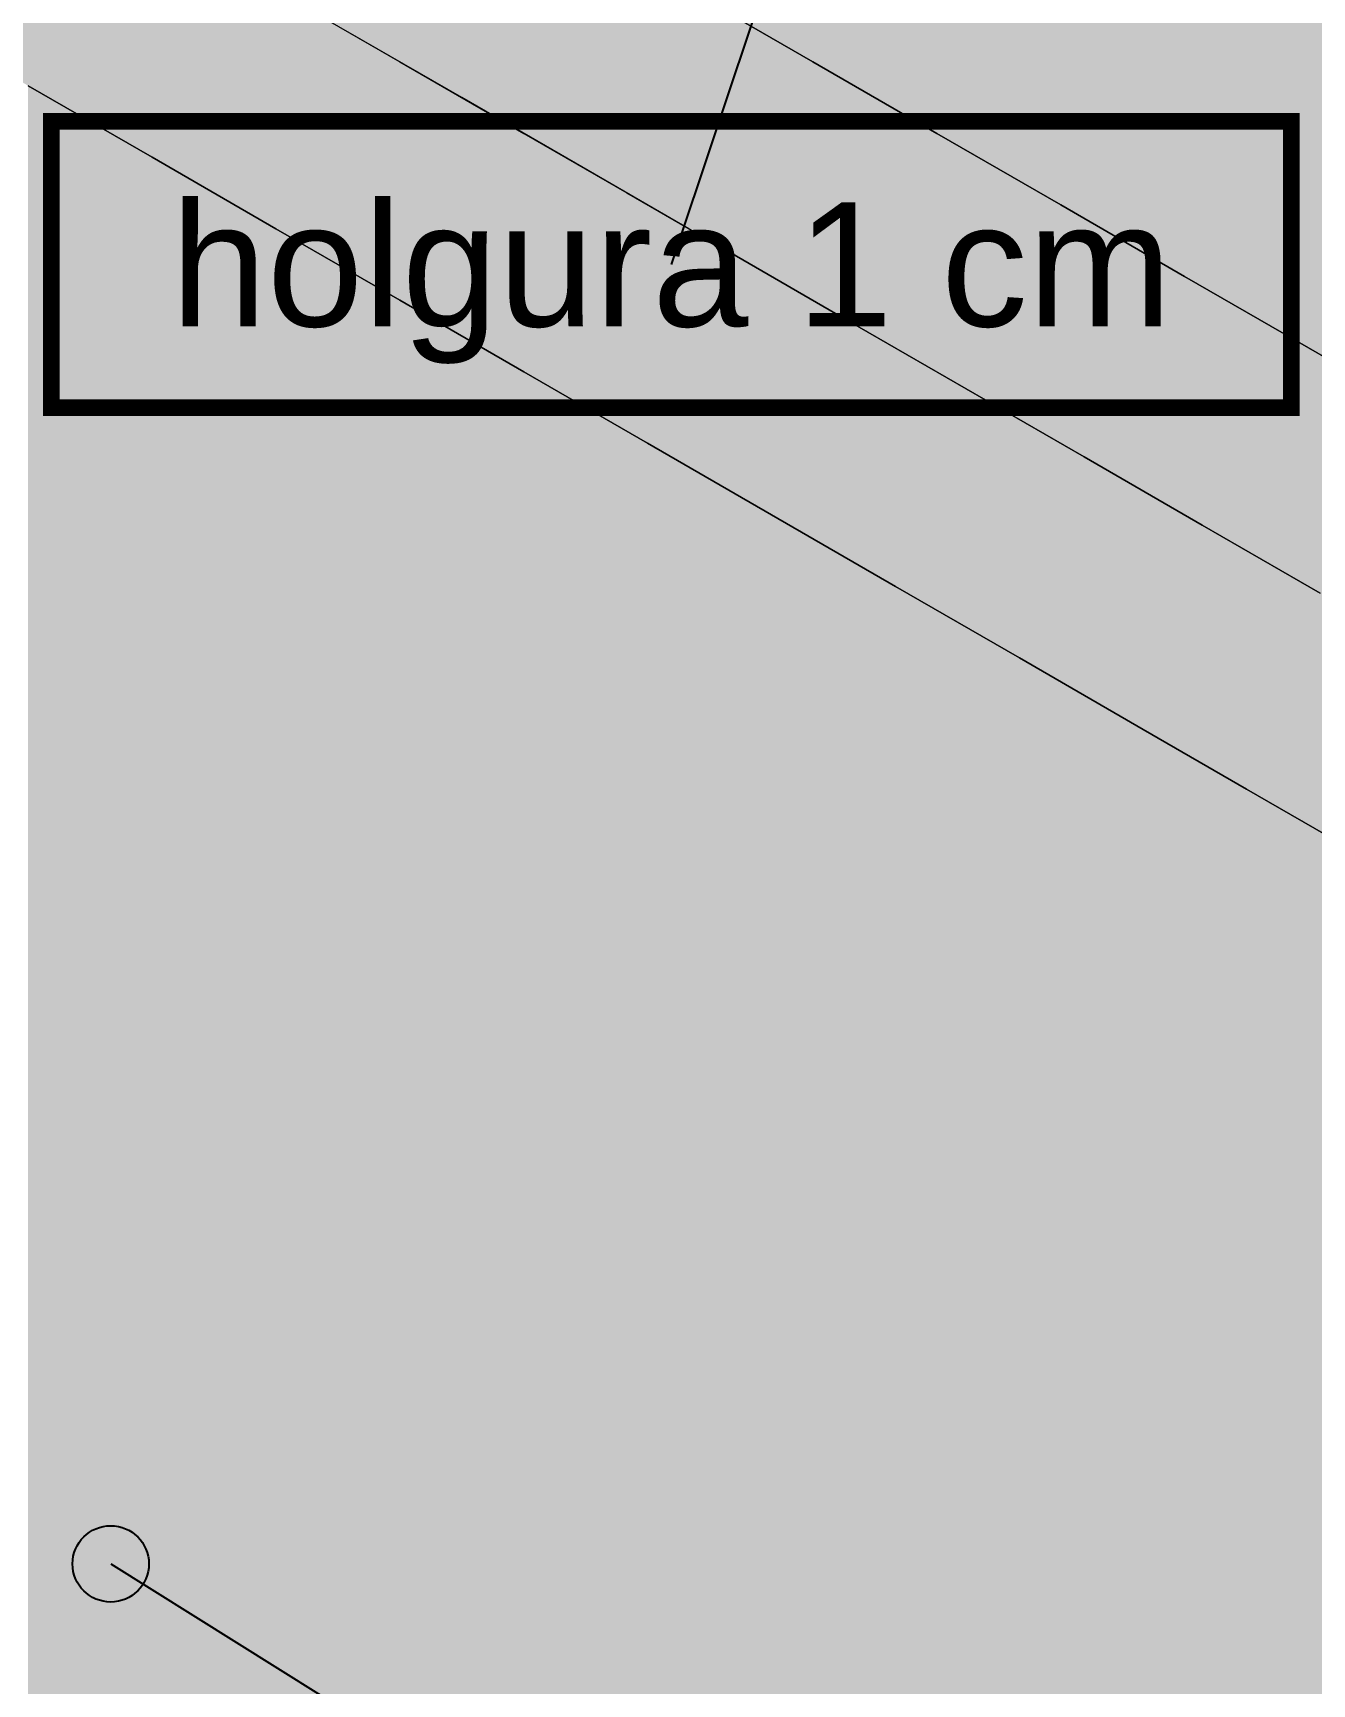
# Model space of a CAD drawing. Header units: metres. Extents: x 349021 to 349543, y 9281040 to 9281959.
# Drawn here: x 349202.9256 to 349203.1938, y 9281043.8448 to 9281044.191 of the extents above; entities that cross this region are included whole.
import ezdxf
from ezdxf.enums import TextEntityAlignment as Align

# ---------------------------------------------------------------- set-up
doc = ezdxf.new("R2010")
doc.units = ezdxf.units.M
doc.header["$LTSCALE"] = 0.25
doc.layers.add('ISO-3D', color=7, linetype='CONTINUOUS', lineweight=13)
doc.layers.add('ISO-3D-ARISTAS', color=250, linetype='CONTINUOUS', lineweight=13)
doc.layers.add('LLAMADAS-NUM', color=30, linetype='CONTINUOUS', lineweight=25, true_color=0xc05014)
doc.styles.get("Standard").update_dxf_attribs({"font": 'arial.ttf'})

msp = doc.modelspace()

# ---------------------------------------------------------------- linework, layer by layer
at = {"layer": 'ISO-3D', "true_color": 0x9e9d98}
for points in [[(349202.95055, 9281044.18833), (349202.92457, 9281044.20333), (349202.95055, 9281044.215), (349202.92457, 9281044.23)], [(349203.16706, 9281044.19), (349203.14108, 9281044.205), (349203.16706, 9281044.215), (349203.14108, 9281044.23)], [(349203.08912, 9281044.185), (349203.06313, 9281044.2), (349203.08912, 9281044.21), (349203.06313, 9281044.225)], [(349203.21902, 9281044.185), (349203.19304, 9281044.2), (349203.21902, 9281044.21), (349203.19304, 9281044.225)], [(349203.14108, 9281044.18), (349203.1151, 9281044.195), (349203.14108, 9281044.205), (349203.1151, 9281044.22)], [(349202.97653, 9281044.17333), (349202.95055, 9281044.18833), (349202.97653, 9281044.2), (349202.95055, 9281044.215)], [(349203.19304, 9281044.175), (349203.16706, 9281044.19), (349203.19304, 9281044.2), (349203.16706, 9281044.215)], [(349203.1151, 9281044.17), (349203.08912, 9281044.185), (349203.1151, 9281044.195), (349203.08912, 9281044.21)], [(349203.16706, 9281044.165), (349203.14108, 9281044.18), (349203.16706, 9281044.19), (349203.14108, 9281044.205)], [(349202.95055, 9281044.16167), (349202.92457, 9281044.17667), (349202.95055, 9281044.18833), (349202.92457, 9281044.20333)], [(349203.00251, 9281044.15833), (349202.97653, 9281044.17333), (349203.00251, 9281044.185), (349202.97653, 9281044.2)], [(349203.21902, 9281044.16), (349203.19304, 9281044.175), (349203.21902, 9281044.185), (349203.19304, 9281044.2)], [(349203.14108, 9281044.155), (349203.1151, 9281044.17), (349203.14108, 9281044.18), (349203.1151, 9281044.195)], [(349202.97653, 9281044.14667), (349202.95055, 9281044.16167), (349202.97653, 9281044.17333), (349202.95055, 9281044.18833)], [(349203.19304, 9281044.15), (349203.16706, 9281044.165), (349203.19304, 9281044.175), (349203.16706, 9281044.19)], [(349203.02849, 9281044.14333), (349203.00251, 9281044.15833), (349203.02849, 9281044.17), (349203.00251, 9281044.185)], [(349202.95055, 9281044.13687), (349202.92457, 9281044.15187), (349202.95055, 9281044.165), (349202.92457, 9281044.18)], [(349203.16706, 9281044.14), (349203.14108, 9281044.155), (349203.16706, 9281044.165), (349203.14108, 9281044.18)], [(349202.95055, 9281044.135), (349202.92457, 9281044.15), (349202.95055, 9281044.16167), (349202.92457, 9281044.17667)], [(349203.21902, 9281044.135), (349203.19304, 9281044.15), (349203.21902, 9281044.16), (349203.19304, 9281044.175)], [(349203.00251, 9281044.13167), (349202.97653, 9281044.14667), (349203.00251, 9281044.15833), (349202.97653, 9281044.17333)], [(349203.05014, 9281044.13083), (349203.02849, 9281044.14333), (349203.05014, 9281044.1575), (349203.02849, 9281044.17)], [(349202.97653, 9281044.12187), (349202.95055, 9281044.13687), (349202.97653, 9281044.15), (349202.95055, 9281044.165)], [(349203.19304, 9281044.125), (349203.16706, 9281044.14), (349203.19304, 9281044.15), (349203.16706, 9281044.165)], [(349202.97653, 9281044.12), (349202.95055, 9281044.135), (349202.97653, 9281044.14667), (349202.95055, 9281044.16167)], [(349203.02849, 9281044.11667), (349203.00251, 9281044.13167), (349203.02849, 9281044.14333), (349203.00251, 9281044.15833)], [(349203.07179, 9281044.11833), (349203.05014, 9281044.13083), (349203.07179, 9281044.145), (349203.05014, 9281044.1575)], [(349202.95055, 9281044.10875), (349202.92457, 9281044.12375), (349202.95055, 9281044.13687), (349202.92457, 9281044.15187)], [(349202.95055, 9281044.115), (349202.92457, 9281044.13), (349202.95055, 9281044.135), (349202.92457, 9281044.15)], [(349203.00251, 9281044.10687), (349202.97653, 9281044.12187), (349203.00251, 9281044.135), (349202.97653, 9281044.15)], [(349203.21902, 9281044.11), (349203.19304, 9281044.125), (349203.21902, 9281044.135), (349203.19304, 9281044.15)], [(349203.00251, 9281044.105), (349202.97653, 9281044.12), (349203.00251, 9281044.13167), (349202.97653, 9281044.14667)], [(349203.05014, 9281044.10417), (349203.02849, 9281044.11667), (349203.05014, 9281044.13083), (349203.02849, 9281044.14333)], [(349203.09654, 9281044.10405), (349203.07179, 9281044.11833), (349203.09654, 9281044.13071), (349203.07179, 9281044.145)], [(349202.97653, 9281044.09375), (349202.95055, 9281044.10875), (349202.97653, 9281044.12187), (349202.95055, 9281044.13687)], [(349202.97653, 9281044.1), (349202.95055, 9281044.115), (349202.97653, 9281044.12), (349202.95055, 9281044.135)], [(349203.02849, 9281044.09187), (349203.00251, 9281044.10687), (349203.02849, 9281044.12), (349203.00251, 9281044.135)], [(349202.95055, 9281044.08605), (349202.92457, 9281044.10105), (349202.95055, 9281044.115), (349202.92457, 9281044.13)], [(349203.02849, 9281044.09), (349203.00251, 9281044.105), (349203.02849, 9281044.11667), (349203.00251, 9281044.13167)], [(349203.07179, 9281044.09167), (349203.05014, 9281044.10417), (349203.07179, 9281044.11833), (349203.05014, 9281044.13083)], [(349203.12128, 9281044.08976), (349203.09654, 9281044.10405), (349203.12128, 9281044.11643), (349203.09654, 9281044.13071)], [(349202.95055, 9281044.08062), (349202.92457, 9281044.09562), (349202.95055, 9281044.10875), (349202.92457, 9281044.12375)], [(349203.00251, 9281044.07875), (349202.97653, 9281044.09375), (349203.00251, 9281044.10687), (349202.97653, 9281044.12187)], [(349203.00251, 9281044.085), (349202.97653, 9281044.1), (349203.00251, 9281044.105), (349202.97653, 9281044.12)], [(349203.05447, 9281044.07687), (349203.02849, 9281044.09187), (349203.05447, 9281044.105), (349203.02849, 9281044.12)], [(349203.09654, 9281044.07738), (349203.07179, 9281044.09167), (349203.09654, 9281044.10405), (349203.07179, 9281044.11833)], [(349202.97653, 9281044.07105), (349202.95055, 9281044.08605), (349202.97653, 9281044.1), (349202.95055, 9281044.115)], [(349203.05014, 9281044.0775), (349203.02849, 9281044.09), (349203.05014, 9281044.10417), (349203.02849, 9281044.11667)], [(349203.14603, 9281044.07548), (349203.12128, 9281044.08976), (349203.14603, 9281044.10214), (349203.12128, 9281044.11643)], [(349202.97653, 9281044.06562), (349202.95055, 9281044.08062), (349202.97653, 9281044.09375), (349202.95055, 9281044.10875)], [(349203.02849, 9281044.06375), (349203.00251, 9281044.07875), (349203.02849, 9281044.09187), (349203.00251, 9281044.10687)], [(349203.02849, 9281044.07), (349203.00251, 9281044.085), (349203.02849, 9281044.09), (349203.00251, 9281044.105)], [(349203.08046, 9281044.06187), (349203.05447, 9281044.07687), (349203.08046, 9281044.09), (349203.05447, 9281044.105)], [(349202.95055, 9281044.05711), (349202.92457, 9281044.07211), (349202.95055, 9281044.08605), (349202.92457, 9281044.10105)], [(349203.07179, 9281044.065), (349203.05014, 9281044.0775), (349203.07179, 9281044.09167), (349203.05014, 9281044.10417)], [(349203.12128, 9281044.0631), (349203.09654, 9281044.07738), (349203.12128, 9281044.08976), (349203.09654, 9281044.10405)], [(349203.17077, 9281044.06119), (349203.14603, 9281044.07548), (349203.17077, 9281044.08786), (349203.14603, 9281044.10214)], [(349203.00251, 9281044.05605), (349202.97653, 9281044.07105), (349203.00251, 9281044.085), (349202.97653, 9281044.1)], [(349202.95055, 9281044.0525), (349202.92457, 9281044.0675), (349202.95055, 9281044.08062), (349202.92457, 9281044.09562)], [(349203.00251, 9281044.05062), (349202.97653, 9281044.06562), (349203.00251, 9281044.07875), (349202.97653, 9281044.09375)], [(349203.05447, 9281044.04875), (349203.02849, 9281044.06375), (349203.05447, 9281044.07687), (349203.02849, 9281044.09187)], [(349203.09654, 9281044.05071), (349203.07179, 9281044.065), (349203.09654, 9281044.07738), (349203.07179, 9281044.09167)], [(349203.05014, 9281044.0575), (349203.02849, 9281044.07), (349203.05014, 9281044.0775), (349203.02849, 9281044.09)], [(349203.10644, 9281044.04687), (349203.08046, 9281044.06187), (349203.10644, 9281044.075), (349203.08046, 9281044.09)], [(349203.14603, 9281044.04881), (349203.12128, 9281044.0631), (349203.14603, 9281044.07548), (349203.12128, 9281044.08976)], [(349203.19551, 9281044.0469), (349203.17077, 9281044.06119), (349203.19551, 9281044.07357), (349203.17077, 9281044.08786)], [(349202.97653, 9281044.04211), (349202.95055, 9281044.05711), (349202.97653, 9281044.07105), (349202.95055, 9281044.08605)], [(349203.02849, 9281044.04105), (349203.00251, 9281044.05605), (349203.02849, 9281044.07), (349203.00251, 9281044.085)], [(349202.97653, 9281044.0375), (349202.95055, 9281044.0525), (349202.97653, 9281044.06562), (349202.95055, 9281044.08062)], [(349203.02849, 9281044.03562), (349203.00251, 9281044.05062), (349203.02849, 9281044.06375), (349203.00251, 9281044.07875)], [(349203.07179, 9281044.045), (349203.05014, 9281044.0575), (349203.07179, 9281044.065), (349203.05014, 9281044.0775)], [(349203.08046, 9281044.03375), (349203.05447, 9281044.04875), (349203.08046, 9281044.06187), (349203.05447, 9281044.07687)], [(349203.12128, 9281044.03643), (349203.09654, 9281044.05071), (349203.12128, 9281044.0631), (349203.09654, 9281044.07738)], [(349203.13242, 9281044.03187), (349203.10644, 9281044.04687), (349203.13242, 9281044.06), (349203.10644, 9281044.075)], [(349203.17077, 9281044.03452), (349203.14603, 9281044.04881), (349203.17077, 9281044.06119), (349203.14603, 9281044.07548)], [(349202.95055, 9281044.02816), (349202.92457, 9281044.04316), (349202.95055, 9281044.05711), (349202.92457, 9281044.07211)], [(349203.00251, 9281044.02711), (349202.97653, 9281044.04211), (349203.00251, 9281044.05605), (349202.97653, 9281044.07105)], [(349203.05014, 9281044.02855), (349203.02849, 9281044.04105), (349203.05014, 9281044.0575), (349203.02849, 9281044.07)], [(349202.95055, 9281044.02437), (349202.92457, 9281044.03937), (349202.95055, 9281044.0525), (349202.92457, 9281044.0675)], [(349203.00251, 9281044.0225), (349202.97653, 9281044.0375), (349203.00251, 9281044.05062), (349202.97653, 9281044.06562)], [(349203.05447, 9281044.02062), (349203.02849, 9281044.03562), (349203.05447, 9281044.04875), (349203.02849, 9281044.06375)], [(349203.09654, 9281044.03071), (349203.07179, 9281044.045), (349203.09654, 9281044.05071), (349203.07179, 9281044.065)], [(349203.14603, 9281044.02214), (349203.12128, 9281044.03643), (349203.14603, 9281044.04881), (349203.12128, 9281044.0631)], [(349203.10644, 9281044.01875), (349203.08046, 9281044.03375), (349203.10644, 9281044.04687), (349203.08046, 9281044.06187)], [(349203.1584, 9281044.01687), (349203.13242, 9281044.03187), (349203.1584, 9281044.045), (349203.13242, 9281044.06)], [(349203.19551, 9281044.02024), (349203.17077, 9281044.03452), (349203.19551, 9281044.0469), (349203.17077, 9281044.06119)], [(349202.97653, 9281044.01316), (349202.95055, 9281044.02816), (349202.97653, 9281044.04211), (349202.95055, 9281044.05711)], [(349203.02849, 9281044.01211), (349203.00251, 9281044.02711), (349203.02849, 9281044.04105), (349203.00251, 9281044.05605)], [(349203.07179, 9281044.01605), (349203.05014, 9281044.02855), (349203.07179, 9281044.045), (349203.05014, 9281044.0575)], [(349202.97653, 9281044.00937), (349202.95055, 9281044.02437), (349202.97653, 9281044.0375), (349202.95055, 9281044.0525)], [(349203.02849, 9281044.0075), (349203.00251, 9281044.0225), (349203.02849, 9281044.03562), (349203.00251, 9281044.05062)], [(349203.12128, 9281044.01643), (349203.09654, 9281044.03071), (349203.12128, 9281044.03643), (349203.09654, 9281044.05071)], [(349203.08046, 9281044.00562), (349203.05447, 9281044.02062), (349203.08046, 9281044.03375), (349203.05447, 9281044.04875)], [(349203.13242, 9281044.00375), (349203.10644, 9281044.01875), (349203.13242, 9281044.03187), (349203.10644, 9281044.04687)], [(349203.17077, 9281044.00786), (349203.14603, 9281044.02214), (349203.17077, 9281044.03452), (349203.14603, 9281044.04881)], [(349202.95055, 9281043.99921), (349202.92457, 9281044.01421), (349202.95055, 9281044.02816), (349202.92457, 9281044.04316)], [(349203.00251, 9281043.99816), (349202.97653, 9281044.01316), (349203.00251, 9281044.02711), (349202.97653, 9281044.04211)], [(349203.09654, 9281044.00177), (349203.07179, 9281044.01605), (349203.09654, 9281044.03071), (349203.07179, 9281044.045)], [(349203.18005, 9281044.00437), (349203.1584, 9281044.01687), (349203.18005, 9281044.0325), (349203.1584, 9281044.045)], [(349202.95055, 9281043.99625), (349202.92457, 9281044.01125), (349202.95055, 9281044.02437), (349202.92457, 9281044.03937)], [(349203.05014, 9281043.99961), (349203.02849, 9281044.01211), (349203.05014, 9281044.02855), (349203.02849, 9281044.04105)], [(349203.00251, 9281043.99437), (349202.97653, 9281044.00937), (349203.00251, 9281044.0225), (349202.97653, 9281044.0375)], [(349203.05447, 9281043.9925), (349203.02849, 9281044.0075), (349203.05447, 9281044.02062), (349203.02849, 9281044.03562)], [(349203.14603, 9281044.00214), (349203.12128, 9281044.01643), (349203.14603, 9281044.02214), (349203.12128, 9281044.03643)], [(349203.10644, 9281043.99062), (349203.08046, 9281044.00562), (349203.10644, 9281044.01875), (349203.08046, 9281044.03375)], [(349203.1584, 9281043.98875), (349203.13242, 9281044.00375), (349203.1584, 9281044.01687), (349203.13242, 9281044.03187)], [(349203.19551, 9281043.99357), (349203.17077, 9281044.00786), (349203.19551, 9281044.02024), (349203.17077, 9281044.03452)], [(349203.2017, 9281043.99187), (349203.18005, 9281044.00437), (349203.2017, 9281044.02), (349203.18005, 9281044.0325)], [(349203.07179, 9281043.98711), (349203.05014, 9281043.99961), (349203.07179, 9281044.01605), (349203.05014, 9281044.02855)], [(349203.12128, 9281043.98748), (349203.09654, 9281044.00177), (349203.12128, 9281044.01643), (349203.09654, 9281044.03071)], [(349202.97653, 9281043.98421), (349202.95055, 9281043.99921), (349202.97653, 9281044.01316), (349202.95055, 9281044.02816)], [(349203.02849, 9281043.98316), (349203.00251, 9281043.99816), (349203.02849, 9281044.01211), (349203.00251, 9281044.02711)], [(349202.97653, 9281043.98125), (349202.95055, 9281043.99625), (349202.97653, 9281044.00937), (349202.95055, 9281044.02437)], [(349203.02849, 9281043.97937), (349203.00251, 9281043.99437), (349203.02849, 9281044.0075), (349203.00251, 9281044.0225)], [(349203.17077, 9281043.98786), (349203.14603, 9281044.00214), (349203.17077, 9281044.00786), (349203.14603, 9281044.02214)], [(349203.08046, 9281043.9775), (349203.05447, 9281043.9925), (349203.08046, 9281044.00562), (349203.05447, 9281044.02062)], [(349203.13242, 9281043.97562), (349203.10644, 9281043.99062), (349203.13242, 9281044.00375), (349203.10644, 9281044.01875)], [(349203.09654, 9281043.97282), (349203.07179, 9281043.98711), (349203.09654, 9281044.00177), (349203.07179, 9281044.01605)], [(349203.14603, 9281043.9732), (349203.12128, 9281043.98748), (349203.14603, 9281044.00214), (349203.12128, 9281044.01643)], [(349203.18005, 9281043.97625), (349203.1584, 9281043.98875), (349203.18005, 9281044.00437), (349203.1584, 9281044.01687)], [(349202.95055, 9281043.97026), (349202.92457, 9281043.98526), (349202.95055, 9281043.99921), (349202.92457, 9281044.01421)], [(349202.95055, 9281043.96812), (349202.92457, 9281043.98312), (349202.95055, 9281043.99625), (349202.92457, 9281044.01125)], [(349203.00251, 9281043.96921), (349202.97653, 9281043.98421), (349203.00251, 9281043.99816), (349202.97653, 9281044.01316)], [(349203.05014, 9281043.97066), (349203.02849, 9281043.98316), (349203.05014, 9281043.99961), (349203.02849, 9281044.01211)], [(349203.00251, 9281043.96625), (349202.97653, 9281043.98125), (349203.00251, 9281043.99437), (349202.97653, 9281044.00937)], [(349203.05447, 9281043.96437), (349203.02849, 9281043.97937), (349203.05447, 9281043.9925), (349203.02849, 9281044.0075)], [(349203.19551, 9281043.97357), (349203.17077, 9281043.98786), (349203.19551, 9281043.99357), (349203.17077, 9281044.00786)], [(349203.10644, 9281043.9625), (349203.08046, 9281043.9775), (349203.10644, 9281043.99062), (349203.08046, 9281044.00562)], [(349203.2017, 9281043.96375), (349203.18005, 9281043.97625), (349203.2017, 9281043.99187), (349203.18005, 9281044.00437)], [(349203.12128, 9281043.95853), (349203.09654, 9281043.97282), (349203.12128, 9281043.98748), (349203.09654, 9281044.00177)], [(349203.1584, 9281043.96062), (349203.13242, 9281043.97562), (349203.1584, 9281043.98875), (349203.13242, 9281044.00375)], [(349203.17077, 9281043.95891), (349203.14603, 9281043.9732), (349203.17077, 9281043.98786), (349203.14603, 9281044.00214)], [(349202.97653, 9281043.95526), (349202.95055, 9281043.97026), (349202.97653, 9281043.98421), (349202.95055, 9281043.99921)], [(349203.02849, 9281043.95421), (349203.00251, 9281043.96921), (349203.02849, 9281043.98316), (349203.00251, 9281043.99816)], [(349203.07179, 9281043.95816), (349203.05014, 9281043.97066), (349203.07179, 9281043.98711), (349203.05014, 9281043.99961)], [(349202.97653, 9281043.95312), (349202.95055, 9281043.96812), (349202.97653, 9281043.98125), (349202.95055, 9281043.99625)], [(349203.02849, 9281043.95125), (349203.00251, 9281043.96625), (349203.02849, 9281043.97937), (349203.00251, 9281043.99437)], [(349203.08046, 9281043.94937), (349203.05447, 9281043.96437), (349203.08046, 9281043.9775), (349203.05447, 9281043.9925)], [(349203.13242, 9281043.9475), (349203.10644, 9281043.9625), (349203.13242, 9281043.97562), (349203.10644, 9281043.99062)], [(349203.09654, 9281043.94387), (349203.07179, 9281043.95816), (349203.09654, 9281043.97282), (349203.07179, 9281043.98711)], [(349203.14603, 9281043.94425), (349203.12128, 9281043.95853), (349203.14603, 9281043.9732), (349203.12128, 9281043.98748)], [(349203.18005, 9281043.94812), (349203.1584, 9281043.96062), (349203.18005, 9281043.97625), (349203.1584, 9281043.98875)], [(349203.19551, 9281043.94462), (349203.17077, 9281043.95891), (349203.19551, 9281043.97357), (349203.17077, 9281043.98786)], [(349202.95055, 9281043.94132), (349202.92457, 9281043.95632), (349202.95055, 9281043.97026), (349202.92457, 9281043.98526)], [(349203.00251, 9281043.94026), (349202.97653, 9281043.95526), (349203.00251, 9281043.96921), (349202.97653, 9281043.98421)], [(349202.95055, 9281043.94), (349202.92457, 9281043.955), (349202.95055, 9281043.96812), (349202.92457, 9281043.98312)], [(349203.00251, 9281043.93812), (349202.97653, 9281043.95312), (349203.00251, 9281043.96625), (349202.97653, 9281043.98125)], [(349203.05014, 9281043.94171), (349203.02849, 9281043.95421), (349203.05014, 9281043.97066), (349203.02849, 9281043.98316)], [(349203.05447, 9281043.93625), (349203.02849, 9281043.95125), (349203.05447, 9281043.96437), (349203.02849, 9281043.97937)], [(349203.10644, 9281043.93437), (349203.08046, 9281043.94937), (349203.10644, 9281043.9625), (349203.08046, 9281043.9775)], [(349203.1584, 9281043.9325), (349203.13242, 9281043.9475), (349203.1584, 9281043.96062), (349203.13242, 9281043.97562)], [(349203.17077, 9281043.92996), (349203.14603, 9281043.94425), (349203.17077, 9281043.95891), (349203.14603, 9281043.9732)], [(349203.2017, 9281043.93562), (349203.18005, 9281043.94812), (349203.2017, 9281043.96375), (349203.18005, 9281043.97625)], [(349202.97653, 9281043.92632), (349202.95055, 9281043.94132), (349202.97653, 9281043.95526), (349202.95055, 9281043.97026)], [(349203.07179, 9281043.92921), (349203.05014, 9281043.94171), (349203.07179, 9281043.95816), (349203.05014, 9281043.97066)], [(349203.12128, 9281043.92959), (349203.09654, 9281043.94387), (349203.12128, 9281043.95853), (349203.09654, 9281043.97282)], [(349202.97653, 9281043.925), (349202.95055, 9281043.94), (349202.97653, 9281043.95312), (349202.95055, 9281043.96812)], [(349203.02849, 9281043.92526), (349203.00251, 9281043.94026), (349203.02849, 9281043.95421), (349203.00251, 9281043.96921)], [(349203.02849, 9281043.92312), (349203.00251, 9281043.93812), (349203.02849, 9281043.95125), (349203.00251, 9281043.96625)], [(349203.08046, 9281043.92125), (349203.05447, 9281043.93625), (349203.08046, 9281043.94937), (349203.05447, 9281043.96437)], [(349203.13242, 9281043.91937), (349203.10644, 9281043.93437), (349203.13242, 9281043.9475), (349203.10644, 9281043.9625)], [(349203.18005, 9281043.92), (349203.1584, 9281043.9325), (349203.18005, 9281043.94812), (349203.1584, 9281043.96062)], [(349202.95055, 9281043.91237), (349202.92457, 9281043.92737), (349202.95055, 9281043.94132), (349202.92457, 9281043.95632)], [(349203.09654, 9281043.91492), (349203.07179, 9281043.92921), (349203.09654, 9281043.94387), (349203.07179, 9281043.95816)], [(349203.14603, 9281043.9153), (349203.12128, 9281043.92959), (349203.14603, 9281043.94425), (349203.12128, 9281043.95853)], [(349203.19551, 9281043.91568), (349203.17077, 9281043.92996), (349203.19551, 9281043.94462), (349203.17077, 9281043.95891)], [(349202.95055, 9281043.91187), (349202.92457, 9281043.92687), (349202.95055, 9281043.94), (349202.92457, 9281043.955)], [(349203.00251, 9281043.91132), (349202.97653, 9281043.92632), (349203.00251, 9281043.94026), (349202.97653, 9281043.95526)], [(349203.00251, 9281043.91), (349202.97653, 9281043.925), (349203.00251, 9281043.93812), (349202.97653, 9281043.95312)], [(349203.05014, 9281043.91276), (349203.02849, 9281043.92526), (349203.05014, 9281043.94171), (349203.02849, 9281043.95421)], [(349203.05447, 9281043.90812), (349203.02849, 9281043.92312), (349203.05447, 9281043.93625), (349203.02849, 9281043.95125)], [(349203.10644, 9281043.90625), (349203.08046, 9281043.92125), (349203.10644, 9281043.93437), (349203.08046, 9281043.94937)], [(349203.1584, 9281043.90437), (349203.13242, 9281043.91937), (349203.1584, 9281043.9325), (349203.13242, 9281043.9475)], [(349203.2017, 9281043.9075), (349203.18005, 9281043.92), (349203.2017, 9281043.93562), (349203.18005, 9281043.94812)], [(349203.07179, 9281043.90026), (349203.05014, 9281043.91276), (349203.07179, 9281043.92921), (349203.05014, 9281043.94171)], [(349203.12128, 9281043.90064), (349203.09654, 9281043.91492), (349203.12128, 9281043.92959), (349203.09654, 9281043.94387)], [(349203.17077, 9281043.90102), (349203.14603, 9281043.9153), (349203.17077, 9281043.92996), (349203.14603, 9281043.94425)], [(349202.97653, 9281043.89737), (349202.95055, 9281043.91237), (349202.97653, 9281043.92632), (349202.95055, 9281043.94132)], [(349202.97653, 9281043.89687), (349202.95055, 9281043.91187), (349202.97653, 9281043.925), (349202.95055, 9281043.94)], [(349203.02849, 9281043.89632), (349203.00251, 9281043.91132), (349203.02849, 9281043.92526), (349203.00251, 9281043.94026)], [(349203.02849, 9281043.895), (349203.00251, 9281043.91), (349203.02849, 9281043.92312), (349203.00251, 9281043.93812)], [(349203.08046, 9281043.89312), (349203.05447, 9281043.90812), (349203.08046, 9281043.92125), (349203.05447, 9281043.93625)], [(349203.13242, 9281043.89125), (349203.10644, 9281043.90625), (349203.13242, 9281043.91937), (349203.10644, 9281043.93437)], [(349203.18005, 9281043.89187), (349203.1584, 9281043.90437), (349203.18005, 9281043.92), (349203.1584, 9281043.9325)], [(349203.09654, 9281043.88598), (349203.07179, 9281043.90026), (349203.09654, 9281043.91492), (349203.07179, 9281043.92921)], [(349203.14603, 9281043.88635), (349203.12128, 9281043.90064), (349203.14603, 9281043.9153), (349203.12128, 9281043.92959)], [(349203.19551, 9281043.88673), (349203.17077, 9281043.90102), (349203.19551, 9281043.91568), (349203.17077, 9281043.92996)], [(349202.95055, 9281043.88342), (349202.92457, 9281043.89842), (349202.95055, 9281043.91237), (349202.92457, 9281043.92737)], [(349202.95055, 9281043.88375), (349202.92457, 9281043.89875), (349202.95055, 9281043.91187), (349202.92457, 9281043.92687)], [(349203.00251, 9281043.88237), (349202.97653, 9281043.89737), (349203.00251, 9281043.91132), (349202.97653, 9281043.92632)], [(349203.00251, 9281043.88187), (349202.97653, 9281043.89687), (349203.00251, 9281043.91), (349202.97653, 9281043.925)], [(349203.05014, 9281043.88382), (349203.02849, 9281043.89632), (349203.05014, 9281043.91276), (349203.02849, 9281043.92526)], [(349203.05447, 9281043.88), (349203.02849, 9281043.895), (349203.05447, 9281043.90812), (349203.02849, 9281043.92312)], [(349203.10644, 9281043.87812), (349203.08046, 9281043.89312), (349203.10644, 9281043.90625), (349203.08046, 9281043.92125)], [(349203.1584, 9281043.87625), (349203.13242, 9281043.89125), (349203.1584, 9281043.90437), (349203.13242, 9281043.91937)], [(349203.2017, 9281043.87937), (349203.18005, 9281043.89187), (349203.2017, 9281043.9075), (349203.18005, 9281043.92)], [(349203.12128, 9281043.87169), (349203.09654, 9281043.88598), (349203.12128, 9281043.90064), (349203.09654, 9281043.91492)], [(349203.17077, 9281043.87207), (349203.14603, 9281043.88635), (349203.17077, 9281043.90102), (349203.14603, 9281043.9153)], [(349202.97653, 9281043.86842), (349202.95055, 9281043.88342), (349202.97653, 9281043.89737), (349202.95055, 9281043.91237)], [(349202.97653, 9281043.86875), (349202.95055, 9281043.88375), (349202.97653, 9281043.89687), (349202.95055, 9281043.91187)], [(349203.02849, 9281043.86737), (349203.00251, 9281043.88237), (349203.02849, 9281043.89632), (349203.00251, 9281043.91132)], [(349203.07179, 9281043.87132), (349203.05014, 9281043.88382), (349203.07179, 9281043.90026), (349203.05014, 9281043.91276)], [(349203.02849, 9281043.86687), (349203.00251, 9281043.88187), (349203.02849, 9281043.895), (349203.00251, 9281043.91)], [(349203.08046, 9281043.865), (349203.05447, 9281043.88), (349203.08046, 9281043.89312), (349203.05447, 9281043.90812)], [(349203.13242, 9281043.86312), (349203.10644, 9281043.87812), (349203.13242, 9281043.89125), (349203.10644, 9281043.90625)], [(349203.18005, 9281043.86375), (349203.1584, 9281043.87625), (349203.18005, 9281043.89187), (349203.1584, 9281043.90437)], [(349203.09654, 9281043.85703), (349203.07179, 9281043.87132), (349203.09654, 9281043.88598), (349203.07179, 9281043.90026)], [(349203.14603, 9281043.85741), (349203.12128, 9281043.87169), (349203.14603, 9281043.88635), (349203.12128, 9281043.90064)], [(349203.19551, 9281043.85778), (349203.17077, 9281043.87207), (349203.19551, 9281043.88673), (349203.17077, 9281043.90102)], [(349202.95055, 9281043.85562), (349202.92457, 9281043.87062), (349202.95055, 9281043.88375), (349202.92457, 9281043.89875)], [(349202.95055, 9281043.85447), (349202.92457, 9281043.86947), (349202.95055, 9281043.88342), (349202.92457, 9281043.89842)], [(349203.00251, 9281043.85342), (349202.97653, 9281043.86842), (349203.00251, 9281043.88237), (349202.97653, 9281043.89737)], [(349203.00251, 9281043.85375), (349202.97653, 9281043.86875), (349203.00251, 9281043.88187), (349202.97653, 9281043.89687)], [(349203.05014, 9281043.85487), (349203.02849, 9281043.86737), (349203.05014, 9281043.88382), (349203.02849, 9281043.89632)], [(349203.05447, 9281043.85187), (349203.02849, 9281043.86687), (349203.05447, 9281043.88), (349203.02849, 9281043.895)], [(349203.10644, 9281043.85), (349203.08046, 9281043.865), (349203.10644, 9281043.87812), (349203.08046, 9281043.89312)], [(349203.1584, 9281043.84812), (349203.13242, 9281043.86312), (349203.1584, 9281043.87625), (349203.13242, 9281043.89125)], [(349203.2017, 9281043.85125), (349203.18005, 9281043.86375), (349203.2017, 9281043.87937), (349203.18005, 9281043.89187)], [(349203.17077, 9281043.84312), (349203.14603, 9281043.85741), (349203.17077, 9281043.87207), (349203.14603, 9281043.88635)], [(349202.97653, 9281043.84062), (349202.95055, 9281043.85562), (349202.97653, 9281043.86875), (349202.95055, 9281043.88375)], [(349202.97653, 9281043.83947), (349202.95055, 9281043.85447), (349202.97653, 9281043.86842), (349202.95055, 9281043.88342)], [(349203.07179, 9281043.84237), (349203.05014, 9281043.85487), (349203.07179, 9281043.87132), (349203.05014, 9281043.88382)], [(349203.12128, 9281043.84274), (349203.09654, 9281043.85703), (349203.12128, 9281043.87169), (349203.09654, 9281043.88598)], [(349203.02849, 9281043.83842), (349203.00251, 9281043.85342), (349203.02849, 9281043.86737), (349203.00251, 9281043.88237)], [(349203.02849, 9281043.83875), (349203.00251, 9281043.85375), (349203.02849, 9281043.86687), (349203.00251, 9281043.88187)], [(349203.08046, 9281043.83687), (349203.05447, 9281043.85187), (349203.08046, 9281043.865), (349203.05447, 9281043.88)], [(349203.13242, 9281043.835), (349203.10644, 9281043.85), (349203.13242, 9281043.86312), (349203.10644, 9281043.87812)], [(349203.18005, 9281043.83562), (349203.1584, 9281043.84812), (349203.18005, 9281043.86375), (349203.1584, 9281043.87625)], [(349202.95055, 9281043.8275), (349202.92457, 9281043.8425), (349202.95055, 9281043.85562), (349202.92457, 9281043.87062)], [(349202.95055, 9281043.82553), (349202.92457, 9281043.84053), (349202.95055, 9281043.85447), (349202.92457, 9281043.86947)], [(349203.09654, 9281043.82808), (349203.07179, 9281043.84237), (349203.09654, 9281043.85703), (349203.07179, 9281043.87132)], [(349203.14603, 9281043.82846), (349203.12128, 9281043.84274), (349203.14603, 9281043.85741), (349203.12128, 9281043.87169)], [(349203.19551, 9281043.82883), (349203.17077, 9281043.84312), (349203.19551, 9281043.85778), (349203.17077, 9281043.87207)], [(349203.00251, 9281043.82562), (349202.97653, 9281043.84062), (349203.00251, 9281043.85375), (349202.97653, 9281043.86875)], [(349203.00251, 9281043.82447), (349202.97653, 9281043.83947), (349203.00251, 9281043.85342), (349202.97653, 9281043.86842)], [(349203.05014, 9281043.82592), (349203.02849, 9281043.83842), (349203.05014, 9281043.85487), (349203.02849, 9281043.86737)], [(349203.05447, 9281043.82375), (349203.02849, 9281043.83875), (349203.05447, 9281043.85187), (349203.02849, 9281043.86687)], [(349203.10644, 9281043.82187), (349203.08046, 9281043.83687), (349203.10644, 9281043.85), (349203.08046, 9281043.865)], [(349203.1584, 9281043.82), (349203.13242, 9281043.835), (349203.1584, 9281043.84812), (349203.13242, 9281043.86312)], [(349203.2017, 9281043.82312), (349203.18005, 9281043.83562), (349203.2017, 9281043.85125), (349203.18005, 9281043.86375)], [(349202.97653, 9281043.8125), (349202.95055, 9281043.8275), (349202.97653, 9281043.84062), (349202.95055, 9281043.85562)], [(349203.12128, 9281043.8138), (349203.09654, 9281043.82808), (349203.12128, 9281043.84274), (349203.09654, 9281043.85703)], [(349203.17077, 9281043.81417), (349203.14603, 9281043.82846), (349203.17077, 9281043.84312), (349203.14603, 9281043.85741)], [(349202.97653, 9281043.81053), (349202.95055, 9281043.82553), (349202.97653, 9281043.83947), (349202.95055, 9281043.85447)], [(349203.02849, 9281043.81062), (349203.00251, 9281043.82562), (349203.02849, 9281043.83875), (349203.00251, 9281043.85375)], [(349203.02849, 9281043.80947), (349203.00251, 9281043.82447), (349203.02849, 9281043.83842), (349203.00251, 9281043.85342)], [(349203.07179, 9281043.81342), (349203.05014, 9281043.82592), (349203.07179, 9281043.84237), (349203.05014, 9281043.85487)], [(349203.08046, 9281043.80875), (349203.05447, 9281043.82375), (349203.08046, 9281043.83687), (349203.05447, 9281043.85187)], [(349203.13242, 9281043.80687), (349203.10644, 9281043.82187), (349203.13242, 9281043.835), (349203.10644, 9281043.85)], [(349203.18005, 9281043.8075), (349203.1584, 9281043.82), (349203.18005, 9281043.83562), (349203.1584, 9281043.84812)]]:
    msp.add_solid(points, dxfattribs=at)
at = {"layer": 'ISO-3D', "true_color": 0xb0aea8}
for points in [[(349203.0155, 9281044.2025), (349202.99385, 9281044.19), (349202.98952, 9281044.2175), (349202.96787, 9281044.205)], [(349203.22026, 9281044.20214), (349203.19551, 9281044.18786), (349203.19551, 9281044.21643), (349203.17077, 9281044.20214)], [(349203.06313, 9281044.2), (349203.04148, 9281044.1875), (349203.03715, 9281044.215), (349203.0155, 9281044.2025)], [(349203.21036, 9281044.195), (349203.2017, 9281044.19), (349203.18438, 9281044.21), (349203.17572, 9281044.205)], [(349202.94622, 9281044.1925), (349202.92457, 9281044.18), (349202.92024, 9281044.2075), (349202.89859, 9281044.195)], [(349202.99385, 9281044.19), (349202.9722, 9281044.1775), (349202.96787, 9281044.205), (349202.94622, 9281044.1925)], [(349203.04025, 9281044.19179), (349203.0155, 9281044.1775), (349203.01643, 9281044.20554), (349202.99169, 9281044.19125)], [(349203.08881, 9281044.19232), (349203.06406, 9281044.17804), (349203.06499, 9281044.20607), (349203.04025, 9281044.19179)], [(349203.13737, 9281044.19286), (349203.11262, 9281044.17857), (349203.11355, 9281044.20661), (349203.08881, 9281044.19232)], [(349203.17077, 9281044.20214), (349203.14603, 9281044.18786), (349203.16211, 9281044.20714), (349203.13737, 9281044.19286)], [(349203.04148, 9281044.1875), (349203.01983, 9281044.175), (349203.0155, 9281044.2025), (349202.99385, 9281044.19)], [(349203.19551, 9281044.18786), (349203.17077, 9281044.17357), (349203.17077, 9281044.20214), (349203.14603, 9281044.18786)], [(349203.08912, 9281044.185), (349203.06746, 9281044.1725), (349203.06313, 9281044.2), (349203.04148, 9281044.1875)], [(349202.9722, 9281044.1775), (349202.95055, 9281044.165), (349202.94622, 9281044.1925), (349202.92457, 9281044.18)], [(349203.06406, 9281044.17804), (349203.03932, 9281044.16375), (349203.04025, 9281044.19179), (349203.0155, 9281044.1775)], [(349203.11262, 9281044.17857), (349203.08788, 9281044.16429), (349203.08881, 9281044.19232), (349203.06406, 9281044.17804)], [(349203.14603, 9281044.18786), (349203.12128, 9281044.17357), (349203.13737, 9281044.19286), (349203.11262, 9281044.17857)], [(349203.01983, 9281044.175), (349202.99818, 9281044.1625), (349202.99385, 9281044.19), (349202.9722, 9281044.1775)], [(349203.17077, 9281044.17357), (349203.14603, 9281044.15929), (349203.14603, 9281044.18786), (349203.12128, 9281044.17357)], [(349203.22026, 9281044.17357), (349203.19551, 9281044.15929), (349203.19551, 9281044.18786), (349203.17077, 9281044.17357)], [(349203.06746, 9281044.1725), (349203.04581, 9281044.16), (349203.04148, 9281044.1875), (349203.01983, 9281044.175)], [(349203.1151, 9281044.17), (349203.09345, 9281044.1575), (349203.08912, 9281044.185), (349203.06746, 9281044.1725)], [(349202.99818, 9281044.1625), (349202.97653, 9281044.15), (349202.9722, 9281044.1775), (349202.95055, 9281044.165)], [(349203.08788, 9281044.16429), (349203.06313, 9281044.15), (349203.06406, 9281044.17804), (349203.03932, 9281044.16375)], [(349203.12128, 9281044.17357), (349203.09654, 9281044.15929), (349203.11262, 9281044.17857), (349203.08788, 9281044.16429)], [(349203.04581, 9281044.16), (349203.02416, 9281044.1475), (349203.01983, 9281044.175), (349202.99818, 9281044.1625)], [(349203.09345, 9281044.1575), (349203.07179, 9281044.145), (349203.06746, 9281044.1725), (349203.04581, 9281044.16)], [(349203.14603, 9281044.15929), (349203.12128, 9281044.145), (349203.12128, 9281044.17357), (349203.09654, 9281044.15929)], [(349203.19551, 9281044.15929), (349203.17077, 9281044.145), (349203.17077, 9281044.17357), (349203.14603, 9281044.15929)], [(349203.14108, 9281044.155), (349203.11943, 9281044.1425), (349203.1151, 9281044.17), (349203.09345, 9281044.1575)], [(349203.09654, 9281044.15929), (349203.07179, 9281044.145), (349203.08788, 9281044.16429), (349203.06313, 9281044.15)], [(349203.02416, 9281044.1475), (349203.00251, 9281044.135), (349202.99818, 9281044.1625), (349202.97653, 9281044.15)], [(349203.07179, 9281044.145), (349203.05014, 9281044.1325), (349203.04581, 9281044.16), (349203.02416, 9281044.1475)], [(349203.12128, 9281044.145), (349203.09654, 9281044.13071), (349203.09654, 9281044.15929), (349203.07179, 9281044.145)], [(349203.11943, 9281044.1425), (349203.09778, 9281044.13), (349203.09345, 9281044.1575), (349203.07179, 9281044.145)], [(349203.17077, 9281044.145), (349203.14603, 9281044.13071), (349203.14603, 9281044.15929), (349203.12128, 9281044.145)], [(349203.22026, 9281044.145), (349203.19551, 9281044.13071), (349203.19551, 9281044.15929), (349203.17077, 9281044.145)], [(349203.16706, 9281044.14), (349203.14541, 9281044.1275), (349203.14108, 9281044.155), (349203.11943, 9281044.1425)], [(349203.05014, 9281044.1325), (349203.02849, 9281044.12), (349203.02416, 9281044.1475), (349203.00251, 9281044.135)], [(349203.09778, 9281044.13), (349203.07613, 9281044.1175), (349203.07179, 9281044.145), (349203.05014, 9281044.1325)], [(349203.14603, 9281044.13071), (349203.12128, 9281044.11643), (349203.12128, 9281044.145), (349203.09654, 9281044.13071)], [(349203.19551, 9281044.13071), (349203.17077, 9281044.11643), (349203.17077, 9281044.145), (349203.14603, 9281044.13071)], [(349203.14541, 9281044.1275), (349203.12376, 9281044.115), (349203.11943, 9281044.1425), (349203.09778, 9281044.13)], [(349203.19304, 9281044.125), (349203.17139, 9281044.1125), (349203.16706, 9281044.14), (349203.14541, 9281044.1275)], [(349203.07613, 9281044.1175), (349203.05447, 9281044.105), (349203.05014, 9281044.1325), (349203.02849, 9281044.12)], [(349203.12376, 9281044.115), (349203.10211, 9281044.1025), (349203.09778, 9281044.13), (349203.07613, 9281044.1175)], [(349203.17077, 9281044.11643), (349203.14603, 9281044.10214), (349203.14603, 9281044.13071), (349203.12128, 9281044.11643)], [(349203.22026, 9281044.11643), (349203.19551, 9281044.10214), (349203.19551, 9281044.13071), (349203.17077, 9281044.11643)], [(349203.17139, 9281044.1125), (349203.14974, 9281044.1), (349203.14541, 9281044.1275), (349203.12376, 9281044.115)], [(349203.21902, 9281044.11), (349203.19737, 9281044.0975), (349203.19304, 9281044.125), (349203.17139, 9281044.1125)], [(349203.10211, 9281044.1025), (349203.08046, 9281044.09), (349203.07613, 9281044.1175), (349203.05447, 9281044.105)], [(349203.14974, 9281044.1), (349203.12809, 9281044.0875), (349203.12376, 9281044.115), (349203.10211, 9281044.1025)], [(349203.19551, 9281044.10214), (349203.17077, 9281044.08786), (349203.17077, 9281044.11643), (349203.14603, 9281044.10214)], [(349203.19737, 9281044.0975), (349203.17572, 9281044.085), (349203.17139, 9281044.1125), (349203.14974, 9281044.1)], [(349203.12809, 9281044.0875), (349203.10644, 9281044.075), (349203.10211, 9281044.1025), (349203.08046, 9281044.09)], [(349203.22026, 9281044.08786), (349203.19551, 9281044.07357), (349203.19551, 9281044.10214), (349203.17077, 9281044.08786)], [(349203.17572, 9281044.085), (349203.15407, 9281044.0725), (349203.14974, 9281044.1), (349203.12809, 9281044.0875)], [(349203.22335, 9281044.0825), (349203.2017, 9281044.07), (349203.19737, 9281044.0975), (349203.17572, 9281044.085)], [(349203.15407, 9281044.0725), (349203.13242, 9281044.06), (349203.12809, 9281044.0875), (349203.10644, 9281044.075)], [(349203.2017, 9281044.07), (349203.18005, 9281044.0575), (349203.17572, 9281044.085), (349203.15407, 9281044.0725)], [(349203.18005, 9281044.0575), (349203.1584, 9281044.045), (349203.15407, 9281044.0725), (349203.13242, 9281044.06)], [(349203.22335, 9281044.0575), (349203.2017, 9281044.045), (349203.2017, 9281044.07), (349203.18005, 9281044.0575)], [(349203.2017, 9281044.045), (349203.18005, 9281044.0325), (349203.18005, 9281044.0575), (349203.1584, 9281044.045)], [(349203.22335, 9281044.0325), (349203.2017, 9281044.02), (349203.2017, 9281044.045), (349203.18005, 9281044.0325)]]:
    msp.add_solid(points, dxfattribs=at)
at = {"layer": 'ISO-3D-ARISTAS', "color": 250}
for p, q in [((349202.97653, 9281044.2), (349203.00251, 9281044.185)), ((349203.08912, 9281044.185), (349203.06313, 9281044.2)), ((349203.06313, 9281044.2), (349203.08912, 9281044.185)), ((349203.0155, 9281044.1775), (349202.99169, 9281044.19125)), ((349203.00251, 9281044.185), (349203.02849, 9281044.17)), ((349203.1151, 9281044.17), (349203.08912, 9281044.185)), ((349203.08912, 9281044.185), (349203.1151, 9281044.17)), ((349202.92457, 9281044.18), (349202.95055, 9281044.165)), ((349202.95055, 9281044.165), (349202.92457, 9281044.18)), ((349203.03932, 9281044.16375), (349203.0155, 9281044.1775)), ((349203.02849, 9281044.17), (349203.05014, 9281044.1575)), ((349203.14108, 9281044.155), (349203.1151, 9281044.17)), ((349203.1151, 9281044.17), (349203.14108, 9281044.155)), ((349202.95055, 9281044.165), (349202.97653, 9281044.15)), ((349202.97653, 9281044.15), (349202.95055, 9281044.165)), ((349203.06313, 9281044.15), (349203.03932, 9281044.16375)), ((349203.05014, 9281044.1575), (349203.07179, 9281044.145)), ((349203.16706, 9281044.14), (349203.14108, 9281044.155)), ((349203.14108, 9281044.155), (349203.16706, 9281044.14)), ((349202.97653, 9281044.15), (349203.00251, 9281044.135)), ((349203.00251, 9281044.135), (349202.97653, 9281044.15)), ((349203.07179, 9281044.145), (349203.06313, 9281044.15)), ((349203.09654, 9281044.13071), (349203.07179, 9281044.145)), ((349203.07179, 9281044.145), (349203.09654, 9281044.13071)), ((349203.19304, 9281044.125), (349203.16706, 9281044.14)), ((349203.16706, 9281044.14), (349203.19304, 9281044.125)), ((349203.00251, 9281044.135), (349203.02849, 9281044.12)), ((349203.02849, 9281044.12), (349203.00251, 9281044.135)), ((349203.12128, 9281044.11643), (349203.09654, 9281044.13071)), ((349203.09654, 9281044.13071), (349203.12128, 9281044.11643)), ((349203.21902, 9281044.11), (349203.19304, 9281044.125)), ((349203.19304, 9281044.125), (349203.21902, 9281044.11)), ((349203.02849, 9281044.12), (349203.05447, 9281044.105)), ((349203.05447, 9281044.105), (349203.02849, 9281044.12)), ((349203.14603, 9281044.10214), (349203.12128, 9281044.11643)), ((349203.12128, 9281044.11643), (349203.14603, 9281044.10214)), ((349203.05447, 9281044.105), (349203.08046, 9281044.09)), ((349203.08046, 9281044.09), (349203.05447, 9281044.105)), ((349203.17077, 9281044.08786), (349203.14603, 9281044.10214)), ((349203.14603, 9281044.10214), (349203.17077, 9281044.08786)), ((349203.08046, 9281044.09), (349203.10644, 9281044.075)), ((349203.10644, 9281044.075), (349203.08046, 9281044.09)), ((349203.19551, 9281044.07357), (349203.17077, 9281044.08786)), ((349203.17077, 9281044.08786), (349203.19551, 9281044.07357)), ((349203.10644, 9281044.075), (349203.13242, 9281044.06)), ((349203.13242, 9281044.06), (349203.10644, 9281044.075)), ((349203.13242, 9281044.06), (349203.1584, 9281044.045)), ((349203.1584, 9281044.045), (349203.13242, 9281044.06)), ((349203.1584, 9281044.045), (349203.18005, 9281044.0325)), ((349203.18005, 9281044.0325), (349203.1584, 9281044.045)), ((349203.18005, 9281044.0325), (349203.2017, 9281044.02)), ((349203.2017, 9281044.02), (349203.18005, 9281044.0325))]:
    msp.add_line(p, q, dxfattribs=at)
at = {"layer": 'LLAMADAS-NUM'}
for p, q in [((349203.11943, 9281044.3225), (349203.05943, 9281044.1425)), ((349202.94189, 9281043.87), (349203.06797, 9281043.7912))]:
    msp.add_line(p, q, dxfattribs=at)
at = {"layer": 'LLAMADAS-NUM', "const_width": 0.0035}
msp.add_lwpolyline([(349202.92943, 9281044.1125), (349203.18943, 9281044.1125), (349203.18943, 9281044.1725), (349202.92943, 9281044.1725)], close=True, dxfattribs=at)
at = {"layer": 'LLAMADAS-NUM'}
msp.add_circle((349202.94189, 9281043.87), 0.008, dxfattribs=at)
at = {"layer": 'LLAMADAS-NUM', "true_color": 0xffffff}
msp.add_solid([(349202.92943, 9281044.1125), (349203.18943, 9281044.1125), (349202.92943, 9281044.1725), (349203.18943, 9281044.1725)], dxfattribs=at)

# ---------------------------------------------------------------- texts
at = {"layer": 'LLAMADAS-NUM'}
msp.add_text('holgura 1 cm', height=0.026, dxfattribs=at).set_placement((349203.05943, 9281044.1425), align=Align.MIDDLE_CENTER)

doc.saveas('drawing.dxf')
